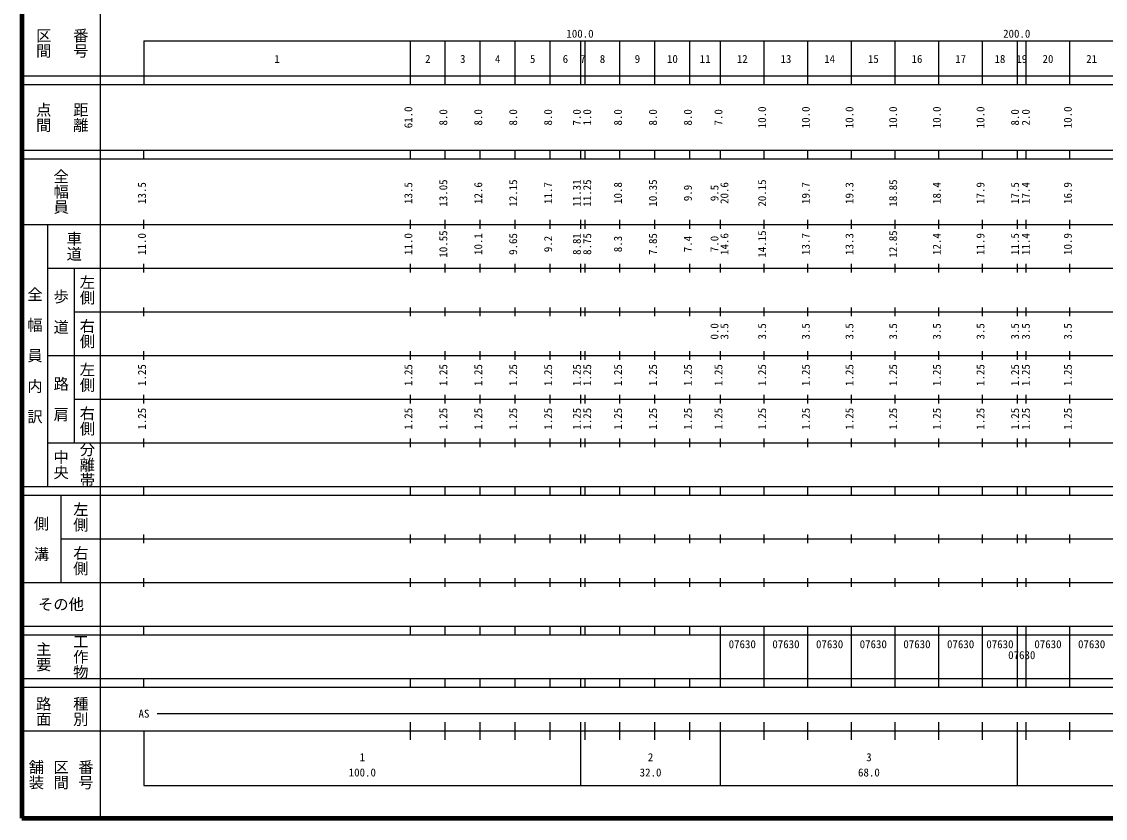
# Model space of a CAD drawing. Units: millimetres on the paper, enlarged 1000 times. Extents: x 40000 to 680000, y 20000 to 380000.
# Drawn here: x 40000 to 288134, y 20000 to 202409 of the extents above; entities that cross this region are included whole.
import ezdxf
from ezdxf.enums import TextEntityAlignment as Align

# ---------------------------------------------------------------- set-up
doc = ezdxf.new("R2010")
doc.units = ezdxf.units.MM
doc.header["$LTSCALE"] = 1000
doc.layers.add('M-TTL', color=2, linetype='Continuous', lineweight=140)
doc.layers.add('M-TTL-BAND', color=7, linetype='Continuous', lineweight=25)
doc.styles.add('@ＭＳ ゴシック', font='')
doc.styles.add('ＭＳ ゴシック', font='')
doc.styles.get('@ＭＳ ゴシック').set_extended_font_data('@MS Gothic')
doc.styles.get('ＭＳ ゴシック').set_extended_font_data('MS Gothic')

msp = doc.modelspace()

# ---------------------------------------------------------------- linework, layer by layer
at = {"layer": 'M-TTL'}
for p, q in [((40000, 380000), (40000, 20000)), ((40000, 20000), (680000, 20000))]:
    msp.add_line(p, q, dxfattribs=at)
at = {"layer": 'M-TTL-BAND'}
for p, q in [((58000, 370000), (58000, 20000)), ((68000, 198000), (579000, 198000)), ((68000, 198000), (68000, 188000)), ((129000, 188000), (129000, 198000)), ((137000, 188000), (137000, 198000)), ((145000, 188000), (145000, 198000)), ((153000, 188000), (153000, 198000)), ((161000, 188000), (161000, 198000)), ((168000, 188000), (168000, 198000)), ((169000, 188000), (169000, 198000)), ((177000, 188000), (177000, 198000)), ((185000, 188000), (185000, 198000)), ((193000, 188000), (193000, 198000)), ((200000, 188000), (200000, 198000)), ((210000, 188000), (210000, 198000)), ((220000, 188000), (220000, 198000)), ((230000, 188000), (230000, 198000)), ((240000, 188000), (240000, 198000)), ((250000, 188000), (250000, 198000)), ((260000, 188000), (260000, 198000)), ((268000, 188000), (268000, 198000)), ((270000, 188000), (270000, 198000)), ((280000, 188000), (280000, 198000)), ((40000, 190000), (579000, 190000)), ((40000, 188000), (579000, 188000)), ((40000, 173000), (579000, 173000)), ((68000, 171000), (68000, 173000)), ((129000, 171000), (129000, 173000)), ((137000, 171000), (137000, 173000)), ((145000, 171000), (145000, 173000)), ((153000, 171000), (153000, 173000)), ((161000, 171000), (161000, 173000)), ((168000, 171000), (168000, 173000)), ((169000, 171000), (169000, 173000)), ((177000, 171000), (177000, 173000)), ((185000, 171000), (185000, 173000)), ((193000, 171000), (193000, 173000)), ((200000, 171000), (200000, 173000)), ((210000, 171000), (210000, 173000)), ((220000, 171000), (220000, 173000)), ((230000, 171000), (230000, 173000)), ((240000, 171000), (240000, 173000)), ((250000, 171000), (250000, 173000)), ((260000, 171000), (260000, 173000)), ((268000, 171000), (268000, 173000)), ((270000, 171000), (270000, 173000)), ((280000, 171000), (280000, 173000)), ((40000, 171000), (579000, 171000)), ((68000, 155000), (68000, 157000)), ((129000, 155000), (129000, 157000)), ((137000, 155000), (137000, 157000)), ((145000, 155000), (145000, 157000)), ((153000, 155000), (153000, 157000)), ((161000, 155000), (161000, 157000)), ((168000, 155000), (168000, 157000)), ((169000, 155000), (169000, 157000)), ((177000, 155000), (177000, 157000)), ((185000, 155000), (185000, 157000)), ((193000, 155000), (193000, 157000)), ((200000, 155000), (200000, 157000)), ((210000, 155000), (210000, 157000)), ((220000, 155000), (220000, 157000)), ((230000, 155000), (230000, 157000)), ((240000, 155000), (240000, 157000)), ((250000, 155000), (250000, 157000)), ((260000, 155000), (260000, 157000)), ((268000, 155000), (268000, 157000)), ((270000, 155000), (270000, 157000)), ((280000, 155000), (280000, 157000)), ((40000, 156000), (579000, 156000)), ((46000, 96000), (46000, 156000)), ((68000, 145000), (68000, 147000)), ((129000, 145000), (129000, 147000)), ((137000, 145000), (137000, 147000)), ((145000, 145000), (145000, 147000)), ((153000, 145000), (153000, 147000)), ((161000, 145000), (161000, 147000)), ((168000, 145000), (168000, 147000)), ((169000, 145000), (169000, 147000)), ((177000, 145000), (177000, 147000)), ((185000, 145000), (185000, 147000)), ((193000, 145000), (193000, 147000)), ((200000, 145000), (200000, 147000)), ((210000, 145000), (210000, 147000)), ((220000, 145000), (220000, 147000)), ((230000, 145000), (230000, 147000)), ((240000, 145000), (240000, 147000)), ((250000, 145000), (250000, 147000)), ((260000, 145000), (260000, 147000)), ((268000, 145000), (268000, 147000)), ((270000, 145000), (270000, 147000)), ((280000, 145000), (280000, 147000)), ((46000, 146000), (579000, 146000)), ((52000, 146000), (52000, 106000)), ((68000, 135000), (68000, 137000)), ((129000, 135000), (129000, 137000)), ((137000, 135000), (137000, 137000)), ((145000, 135000), (145000, 137000)), ((153000, 135000), (153000, 137000)), ((161000, 135000), (161000, 137000)), ((168000, 135000), (168000, 137000)), ((169000, 135000), (169000, 137000)), ((177000, 135000), (177000, 137000)), ((185000, 135000), (185000, 137000)), ((193000, 135000), (193000, 137000)), ((200000, 135000), (200000, 137000)), ((210000, 135000), (210000, 137000)), ((220000, 135000), (220000, 137000)), ((230000, 135000), (230000, 137000)), ((240000, 135000), (240000, 137000)), ((250000, 135000), (250000, 137000)), ((260000, 135000), (260000, 137000)), ((268000, 135000), (268000, 137000)), ((270000, 135000), (270000, 137000)), ((280000, 135000), (280000, 137000)), ((52000, 136000), (579000, 136000)), ((68000, 125000), (68000, 127000)), ((129000, 125000), (129000, 127000)), ((137000, 125000), (137000, 127000)), ((145000, 125000), (145000, 127000)), ((153000, 125000), (153000, 127000)), ((161000, 125000), (161000, 127000)), ((168000, 125000), (168000, 127000)), ((169000, 125000), (169000, 127000)), ((177000, 125000), (177000, 127000)), ((185000, 125000), (185000, 127000)), ((193000, 125000), (193000, 127000)), ((200000, 125000), (200000, 127000)), ((210000, 125000), (210000, 127000)), ((220000, 125000), (220000, 127000)), ((230000, 125000), (230000, 127000)), ((240000, 125000), (240000, 127000)), ((250000, 125000), (250000, 127000)), ((260000, 125000), (260000, 127000)), ((268000, 125000), (268000, 127000)), ((270000, 125000), (270000, 127000)), ((280000, 125000), (280000, 127000)), ((46000, 126000), (579000, 126000)), ((68000, 115000), (68000, 117000)), ((129000, 115000), (129000, 117000)), ((137000, 115000), (137000, 117000)), ((145000, 115000), (145000, 117000)), ((153000, 115000), (153000, 117000)), ((161000, 115000), (161000, 117000)), ((168000, 115000), (168000, 117000)), ((169000, 115000), (169000, 117000)), ((177000, 115000), (177000, 117000)), ((185000, 115000), (185000, 117000)), ((193000, 115000), (193000, 117000)), ((200000, 115000), (200000, 117000)), ((210000, 115000), (210000, 117000)), ((220000, 115000), (220000, 117000)), ((230000, 115000), (230000, 117000)), ((240000, 115000), (240000, 117000)), ((250000, 115000), (250000, 117000)), ((260000, 115000), (260000, 117000)), ((268000, 115000), (268000, 117000)), ((270000, 115000), (270000, 117000)), ((280000, 115000), (280000, 117000)), ((52000, 116000), (579000, 116000)), ((68000, 105000), (68000, 107000)), ((129000, 105000), (129000, 107000)), ((137000, 105000), (137000, 107000)), ((145000, 105000), (145000, 107000)), ((153000, 105000), (153000, 107000)), ((161000, 105000), (161000, 107000)), ((168000, 105000), (168000, 107000)), ((169000, 105000), (169000, 107000)), ((177000, 105000), (177000, 107000)), ((185000, 105000), (185000, 107000)), ((193000, 105000), (193000, 107000)), ((200000, 105000), (200000, 107000)), ((210000, 105000), (210000, 107000)), ((220000, 105000), (220000, 107000)), ((230000, 105000), (230000, 107000)), ((240000, 105000), (240000, 107000)), ((250000, 105000), (250000, 107000)), ((260000, 105000), (260000, 107000)), ((268000, 105000), (268000, 107000)), ((270000, 105000), (270000, 107000)), ((280000, 105000), (280000, 107000)), ((46000, 106000), (579000, 106000)), ((40000, 96000), (579000, 96000)), ((68000, 94000), (68000, 96000)), ((129000, 94000), (129000, 96000)), ((137000, 94000), (137000, 96000)), ((145000, 94000), (145000, 96000)), ((153000, 94000), (153000, 96000)), ((161000, 94000), (161000, 96000)), ((168000, 94000), (168000, 96000)), ((169000, 94000), (169000, 96000)), ((177000, 94000), (177000, 96000)), ((185000, 94000), (185000, 96000)), ((193000, 94000), (193000, 96000)), ((200000, 94000), (200000, 96000)), ((210000, 94000), (210000, 96000)), ((220000, 94000), (220000, 96000)), ((230000, 94000), (230000, 96000)), ((240000, 94000), (240000, 96000)), ((250000, 94000), (250000, 96000)), ((260000, 94000), (260000, 96000)), ((268000, 94000), (268000, 96000)), ((270000, 94000), (270000, 96000)), ((280000, 94000), (280000, 96000)), ((40000, 94000), (579000, 94000)), ((49000, 94000), (49000, 74000)), ((68000, 83000), (68000, 85000)), ((129000, 83000), (129000, 85000)), ((137000, 83000), (137000, 85000)), ((145000, 83000), (145000, 85000)), ((153000, 83000), (153000, 85000)), ((161000, 83000), (161000, 85000)), ((168000, 83000), (168000, 85000)), ((169000, 83000), (169000, 85000)), ((177000, 83000), (177000, 85000)), ((185000, 83000), (185000, 85000)), ((193000, 83000), (193000, 85000)), ((200000, 83000), (200000, 85000)), ((210000, 83000), (210000, 85000)), ((220000, 83000), (220000, 85000)), ((230000, 83000), (230000, 85000)), ((240000, 83000), (240000, 85000)), ((250000, 83000), (250000, 85000)), ((260000, 83000), (260000, 85000)), ((268000, 83000), (268000, 85000)), ((270000, 83000), (270000, 85000)), ((280000, 83000), (280000, 85000)), ((49000, 84000), (579000, 84000)), ((68000, 73000), (68000, 75000)), ((129000, 73000), (129000, 75000)), ((137000, 73000), (137000, 75000)), ((145000, 73000), (145000, 75000)), ((153000, 73000), (153000, 75000)), ((161000, 73000), (161000, 75000)), ((168000, 73000), (168000, 75000)), ((169000, 73000), (169000, 75000)), ((177000, 73000), (177000, 75000)), ((185000, 73000), (185000, 75000)), ((193000, 73000), (193000, 75000)), ((200000, 73000), (200000, 75000)), ((210000, 73000), (210000, 75000)), ((220000, 73000), (220000, 75000)), ((230000, 73000), (230000, 75000)), ((240000, 73000), (240000, 75000)), ((250000, 73000), (250000, 75000)), ((260000, 73000), (260000, 75000)), ((268000, 73000), (268000, 75000)), ((270000, 73000), (270000, 75000)), ((280000, 73000), (280000, 75000)), ((40000, 74000), (579000, 74000)), ((40000, 64000), (579000, 64000)), ((68000, 62000), (68000, 64000)), ((129000, 62000), (129000, 64000)), ((137000, 62000), (137000, 64000)), ((145000, 62000), (145000, 64000)), ((153000, 62000), (153000, 64000)), ((161000, 62000), (161000, 64000)), ((168000, 62000), (168000, 64000)), ((169000, 62000), (169000, 64000)), ((177000, 62000), (177000, 64000)), ((185000, 62000), (185000, 64000)), ((193000, 62000), (193000, 64000)), ((200000, 62000), (200000, 64000)), ((210000, 62000), (210000, 64000)), ((220000, 62000), (220000, 64000)), ((230000, 62000), (230000, 64000)), ((240000, 62000), (240000, 64000)), ((250000, 62000), (250000, 64000)), ((260000, 62000), (260000, 64000)), ((268000, 62000), (268000, 64000)), ((270000, 62000), (270000, 64000)), ((280000, 62000), (280000, 64000)), ((40000, 62000), (579000, 62000)), ((200000, 52000), (200000, 62000)), ((210000, 52000), (210000, 62000)), ((210000, 52000), (210000, 62000)), ((220000, 52000), (220000, 62000)), ((220000, 52000), (220000, 62000)), ((230000, 52000), (230000, 62000)), ((230000, 52000), (230000, 62000)), ((240000, 52000), (240000, 62000)), ((240000, 52000), (240000, 62000)), ((250000, 52000), (250000, 62000)), ((250000, 52000), (250000, 62000)), ((260000, 52000), (260000, 62000)), ((260000, 52000), (260000, 62000)), ((268000, 52000), (268000, 62000)), ((268000, 52000), (268000, 62000)), ((270000, 52000), (270000, 62000)), ((270000, 52000), (270000, 62000)), ((280000, 52000), (280000, 62000)), ((280000, 52000), (280000, 62000)), ((40000, 52000), (579000, 52000)), ((40000, 50000), (579000, 50000)), ((68000, 50000), (68000, 52000)), ((129000, 50000), (129000, 52000)), ((137000, 50000), (137000, 52000)), ((145000, 50000), (145000, 52000)), ((153000, 50000), (153000, 52000)), ((161000, 50000), (161000, 52000)), ((168000, 50000), (168000, 52000)), ((169000, 50000), (169000, 52000)), ((177000, 50000), (177000, 52000)), ((185000, 50000), (185000, 52000)), ((193000, 50000), (193000, 52000)), ((200000, 50000), (200000, 52000)), ((210000, 50000), (210000, 52000)), ((220000, 50000), (220000, 52000)), ((230000, 50000), (230000, 52000)), ((240000, 50000), (240000, 52000)), ((250000, 50000), (250000, 52000)), ((260000, 50000), (260000, 52000)), ((268000, 50000), (268000, 52000)), ((270000, 50000), (270000, 52000)), ((280000, 50000), (280000, 52000)), ((71000, 44000), (565000, 44000)), ((40000, 40000), (579000, 40000)), ((68000, 40000), (68000, 27500)), ((129000, 38000), (129000, 42000)), ((137000, 38000), (137000, 42000)), ((145000, 38000), (145000, 42000)), ((153000, 38000), (153000, 42000)), ((161000, 38000), (161000, 42000)), ((168000, 27500), (168000, 42000)), ((169000, 38000), (169000, 42000)), ((177000, 38000), (177000, 42000)), ((185000, 38000), (185000, 42000)), ((193000, 38000), (193000, 42000)), ((200000, 27500), (200000, 42000)), ((210000, 38000), (210000, 42000)), ((220000, 38000), (220000, 42000)), ((230000, 38000), (230000, 42000)), ((240000, 38000), (240000, 42000)), ((250000, 38000), (250000, 42000)), ((260000, 38000), (260000, 42000)), ((268000, 27500), (268000, 42000)), ((270000, 38000), (270000, 42000)), ((280000, 38000), (280000, 42000)), ((68000, 27500), (579000, 27500))]:
    msp.add_line(p, q, dxfattribs=at)

# ---------------------------------------------------------------- texts
at = {"layer": 'M-TTL-BAND', "style": '@ＭＳ ゴシック'}
for s, p in [('区間', (45000, 197500)), ('番号', (53500, 197500)), ('点間', (45000, 180500)), ('距離', (53500, 180500)), ('全幅員', (49000, 163500)), ('車道', (52000, 151000)), ('左側', (55000, 141000)), ('全\u3000幅\u3000員\u3000内\u3000訳', (43000, 126000)), ('歩\u3000道', (49000, 136000)), ('右側', (55000, 131000)), ('左側', (55000, 121000)), ('路\u3000肩', (49000, 116000)), ('右側', (55000, 111000)), ('中央', (49000, 101000)), ('分離帯', (55000, 101000)), ('左側', (53500, 89000)), ('側\u3000溝', (44500, 84000)), ('右側', (53500, 79000)), ('主要', (45000, 57000)), ('工作物', (53500, 57000)), ('路面', (45000, 44500)), ('種別', (53500, 44500)), ('舗装', (43333, 30000)), ('区間', (49000, 30000)), ('番号', (54667, 30000))]:
    msp.add_text(s, height=2566, rotation=270, dxfattribs=at).set_placement(p, align=Align.MIDDLE_CENTER)
at = {"layer": 'M-TTL-BAND', "style": 'ＭＳ ゴシック'}
for s, p in [('100.0', (167844, 198195)), ('200.0', (267844, 198195)), ('1', (98500, 192405)), ('2', (133000, 192405)), ('3', (141000, 192405)), ('4', (149000, 192405)), ('5', (157000, 192405)), ('6', (164500, 192405)), ('7', (168500, 192405)), ('8', (173000, 192405)), ('9', (181000, 192405)), ('10', (189000, 192405)), ('11', (196500, 192405)), ('12', (205000, 192405)), ('13', (215000, 192405)), ('14', (225000, 192405)), ('15', (235000, 192405)), ('16', (245000, 192405)), ('17', (255000, 192405)), ('18', (264000, 192405)), ('19', (269000, 192405)), ('20', (275000, 192405)), ('21', (285000, 192405)), ('07630', (205000, 58405)), ('07630', (215000, 58405)), ('07630', (225000, 58405)), ('07630', (235000, 58405)), ('07630', (245000, 58405)), ('07630', (255000, 58405)), ('07630', (264000, 58405)), ('07630', (275000, 58405)), ('07630', (285000, 58405)), ('07630', (269000, 55905)), ('AS', (68000, 42500)), ('1', (118000, 32523)), ('2', (184000, 32523)), ('3', (234000, 32523)), ('100.0', (118000, 29033)), ('32.0', (184000, 29033)), ('68.0', (234000, 29033))]:
    msp.add_text(s, height=1833, dxfattribs=at).set_placement(p, align=Align.BOTTOM_CENTER)
for s, p in [('61.0', (130000, 180500)), ('8.0', (138000, 180500)), ('8.0', (146000, 180500)), ('8.0', (154000, 180500)), ('8.0', (162000, 180500)), ('7.0', (168576, 180500)), ('1.0', (170951, 180500)), ('8.0', (178000, 180500)), ('8.0', (186000, 180500)), ('8.0', (194000, 180500)), ('7.0', (201000, 180500)), ('10.0', (211000, 180500)), ('10.0', (221000, 180500)), ('10.0', (231000, 180500)), ('10.0', (241000, 180500)), ('10.0', (251000, 180500)), ('10.0', (261000, 180500)), ('8.0', (268913, 180500)), ('2.0', (271381, 180500)), ('10.0', (281000, 180500)), ('13.5', (69000, 163174)), ('13.5', (130000, 163174)), ('13.05', (138000, 163174)), ('12.6', (146000, 163174)), ('12.15', (154000, 163174)), ('11.7', (162000, 163174)), ('11.31', (168576, 163174)), ('11.25', (170951, 163174)), ('10.8', (178000, 163174)), ('10.35', (186000, 163174)), ('9.9', (194000, 163174)), ('9.5', (200094, 163174)), ('20.6', (202370, 163174)), ('20.15', (211000, 163174)), ('19.7', (221000, 163174)), ('19.3', (231000, 163174)), ('18.85', (241000, 163174)), ('18.4', (251000, 163174)), ('17.9', (261000, 163174)), ('17.5', (268913, 163174)), ('17.4', (271381, 163174)), ('16.9', (281000, 163174)), ('11.0', (69000, 151500)), ('11.0', (130000, 151500)), ('10.55', (138000, 151500)), ('10.1', (146000, 151500)), ('9.65', (154000, 151500)), ('8.81', (168576, 151500)), ('8.75', (170951, 151500)), ('7.85', (186000, 151500)), ('14.6', (202370, 151500)), ('14.15', (211000, 151500)), ('13.7', (221000, 151500)), ('12.85', (241000, 151500)), ('12.4', (251000, 151500)), ('11.9', (261000, 151500)), ('11.5', (268913, 151500)), ('11.4', (271381, 151500)), ('10.9', (281000, 151500)), ('9.2', (162000, 151500)), ('8.3', (178000, 151500)), ('7.4', (194000, 151500)), ('7.0', (200094, 151500)), ('13.3', (231000, 151500)), ('0.0', (200094, 131500)), ('3.5', (202370, 131500)), ('3.5', (211000, 131500)), ('3.5', (221000, 131500)), ('3.5', (231000, 131500)), ('3.5', (241000, 131500)), ('3.5', (251000, 131500)), ('3.5', (261000, 131500)), ('3.5', (268913, 131500)), ('3.5', (271381, 131500)), ('3.5', (281000, 131500)), ('1.25', (69000, 121500)), ('1.25', (130000, 121500)), ('1.25', (138000, 121500)), ('1.25', (146000, 121500)), ('1.25', (154000, 121500)), ('1.25', (162000, 121500)), ('1.25', (168576, 121500)), ('1.25', (170951, 121500)), ('1.25', (178000, 121500)), ('1.25', (186000, 121500)), ('1.25', (194000, 121500)), ('1.25', (201000, 121500)), ('1.25', (211000, 121500)), ('1.25', (221000, 121500)), ('1.25', (231000, 121500)), ('1.25', (241000, 121500)), ('1.25', (251000, 121500)), ('1.25', (261000, 121500)), ('1.25', (268913, 121500)), ('1.25', (271381, 121500)), ('1.25', (281000, 121500)), ('1.25', (69000, 111500)), ('1.25', (130000, 111500)), ('1.25', (138000, 111500)), ('1.25', (146000, 111500)), ('1.25', (154000, 111500)), ('1.25', (162000, 111500)), ('1.25', (168576, 111500)), ('1.25', (170951, 111500)), ('1.25', (178000, 111500)), ('1.25', (186000, 111500)), ('1.25', (194000, 111500)), ('1.25', (201000, 111500)), ('1.25', (211000, 111500)), ('1.25', (221000, 111500)), ('1.25', (231000, 111500)), ('1.25', (241000, 111500)), ('1.25', (251000, 111500)), ('1.25', (261000, 111500)), ('1.25', (268913, 111500)), ('1.25', (271381, 111500)), ('1.25', (281000, 111500))]:
    msp.add_text(s, height=1833, rotation=90, dxfattribs=at).set_placement(p, align=Align.BOTTOM_CENTER)
msp.add_text('その他', height=2566, dxfattribs=at).set_placement((49000, 69000), align=Align.MIDDLE_CENTER)

doc.saveas('drawing.dxf')
